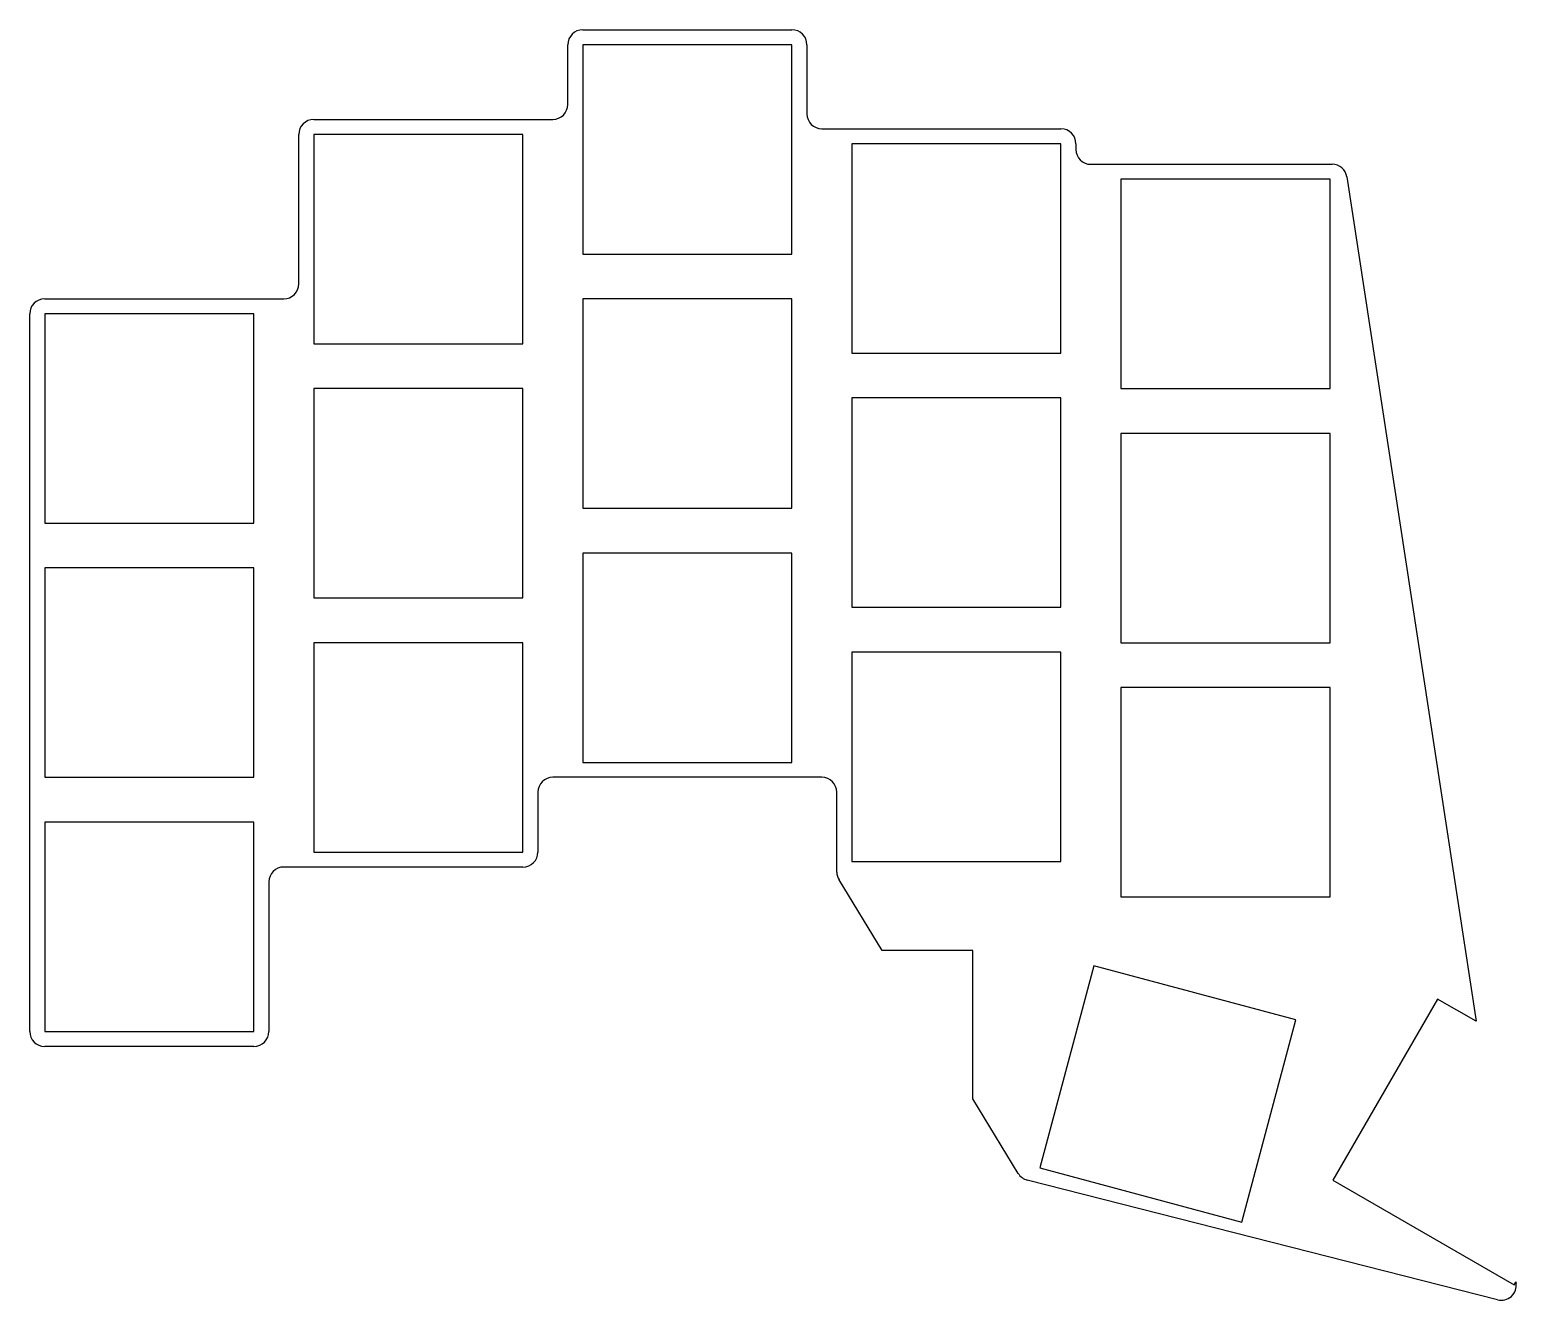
# Model space of a CAD drawing. Header units: millimetres. Extents: x -8 to 91.5, y -25 to 60.
import ezdxf

# ---------------------------------------------------------------- set-up
doc = ezdxf.new("R2010")
doc.units = ezdxf.units.MM

msp = doc.modelspace()

# ---------------------------------------------------------------- linework, layer by layer
for p, q in [((29, 60), (43, 60)), ((28, 55), (28, 59)), ((43, 59), (29, 59)), ((29, 59), (29, 45)), ((43, 45), (43, 59)), ((44, 59), (44, 54.375)), ((11, 54), (27, 54)), ((10, 43), (10, 53)), ((25, 53), (11, 53)), ((11, 53), (11, 39)), ((25, 39), (25, 53)), ((45, 53.375), (61, 53.375)), ((61, 52.375), (47, 52.375)), ((47, 52.375), (47, 38.375)), ((61, 38.375), (61, 52.375)), ((62, 52.375), (62, 52)), ((63, 51), (79.141, 51)), ((79, 50), (65, 50)), ((65, 50), (65, 36)), ((79, 36), (79, 50)), ((80.13, 50.151), (88.771, -6.319)), ((29, 45), (43, 45)), ((-7, 42), (9, 42)), ((43, 42), (29, 42)), ((29, 42), (29, 28)), ((43, 28), (43, 42)), ((-8, -7), (-8, 41)), ((7, 41), (-7, 41)), ((-7, 41), (-7, 27)), ((7, 27), (7, 41)), ((11, 39), (25, 39)), ((47, 38.375), (61, 38.375)), ((25, 36), (11, 36)), ((11, 36), (11, 22)), ((25, 22), (25, 36)), ((65, 36), (79, 36)), ((61, 35.375), (47, 35.375)), ((47, 35.375), (47, 21.375)), ((61, 21.375), (61, 35.375)), ((79, 33), (65, 33)), ((65, 33), (65, 19)), ((79, 19), (79, 33)), ((29, 28), (43, 28)), ((-7, 27), (7, 27)), ((43, 25), (29, 25)), ((29, 25), (29, 11)), ((43, 11), (43, 25)), ((7, 24), (-7, 24)), ((-7, 24), (-7, 10)), ((7, 10), (7, 24)), ((11, 22), (25, 22)), ((47, 21.375), (61, 21.375)), ((25, 19), (11, 19)), ((11, 19), (11, 5)), ((25, 5), (25, 19)), ((65, 19), (79, 19)), ((61, 18.375), (47, 18.375)), ((47, 18.375), (47, 4.375)), ((61, 4.375), (61, 18.375)), ((79, 16), (65, 16)), ((65, 16), (65, 2)), ((79, 2), (79, 16)), ((29, 11), (43, 11)), ((-7, 10), (7, 10)), ((45, 10), (27, 10)), ((26, 9), (26, 5)), ((46, 3.656), (46, 9)), ((7, 7), (-7, 7)), ((-7, 7), (-7, -7)), ((7, -7), (7, 7)), ((11, 5), (25, 5)), ((25, 4), (9, 4)), ((47, 4.375), (61, 4.375)), ((8, 3), (8, -7)), ((49.034, -1.59), (46.147, 3.135)), ((65, 2), (79, 2)), ((55.1, -1.59), (49.034, -1.59)), ((55.1, -11.515), (55.1, -1.59)), ((63.2, -2.607), (59.577, -16.13)), ((76.723, -6.23), (63.2, -2.607)), ((86.188, -4.828), (79.188, -16.952)), ((88.771, -6.319), (86.188, -4.828)), ((73.1, -19.753), (76.723, -6.23)), ((-7, -7), (7, -7)), ((7, -8), (-7, -8)), ((58.14, -16.49), (55.1, -11.515)), ((59.577, -16.13), (73.1, -19.753)), ((90.215, -24.946), (58.746, -16.937)), ((79.188, -16.952), (91.312, -23.952)), ((91.312, -23.952), (91.436, -23.737)), ((91.436, -23.737), (91.45, -23.825))]:
    msp.add_line(p, q)
for centre, start, end in [((29, 59), 90, 180), ((43, 59), 0, 90), ((27, 55), 270, 0), ((11, 53), 90, 180), ((45, 54.375), 180, 270), ((61, 52.375), 0, 90), ((63, 52), 180, 270), ((79.141, 50), 8.69991, 90), ((9, 43), 270, 0), ((-7, 41), 90, 180), ((27, 9), 90, 180), ((45, 9), 0, 90), ((25, 5), 270, 0), ((9, 3), 90, 180), ((47, 3.656), 180, 211.43029), ((-7, -7), 180, 270), ((7, -7), 270, 0), ((58.993, -15.968), 211.43029, 255.72161), ((90.461, -23.977), 255.72161, 8.69991)]:
    msp.add_arc(centre, 1, start, end)

doc.saveas('drawing.dxf')
